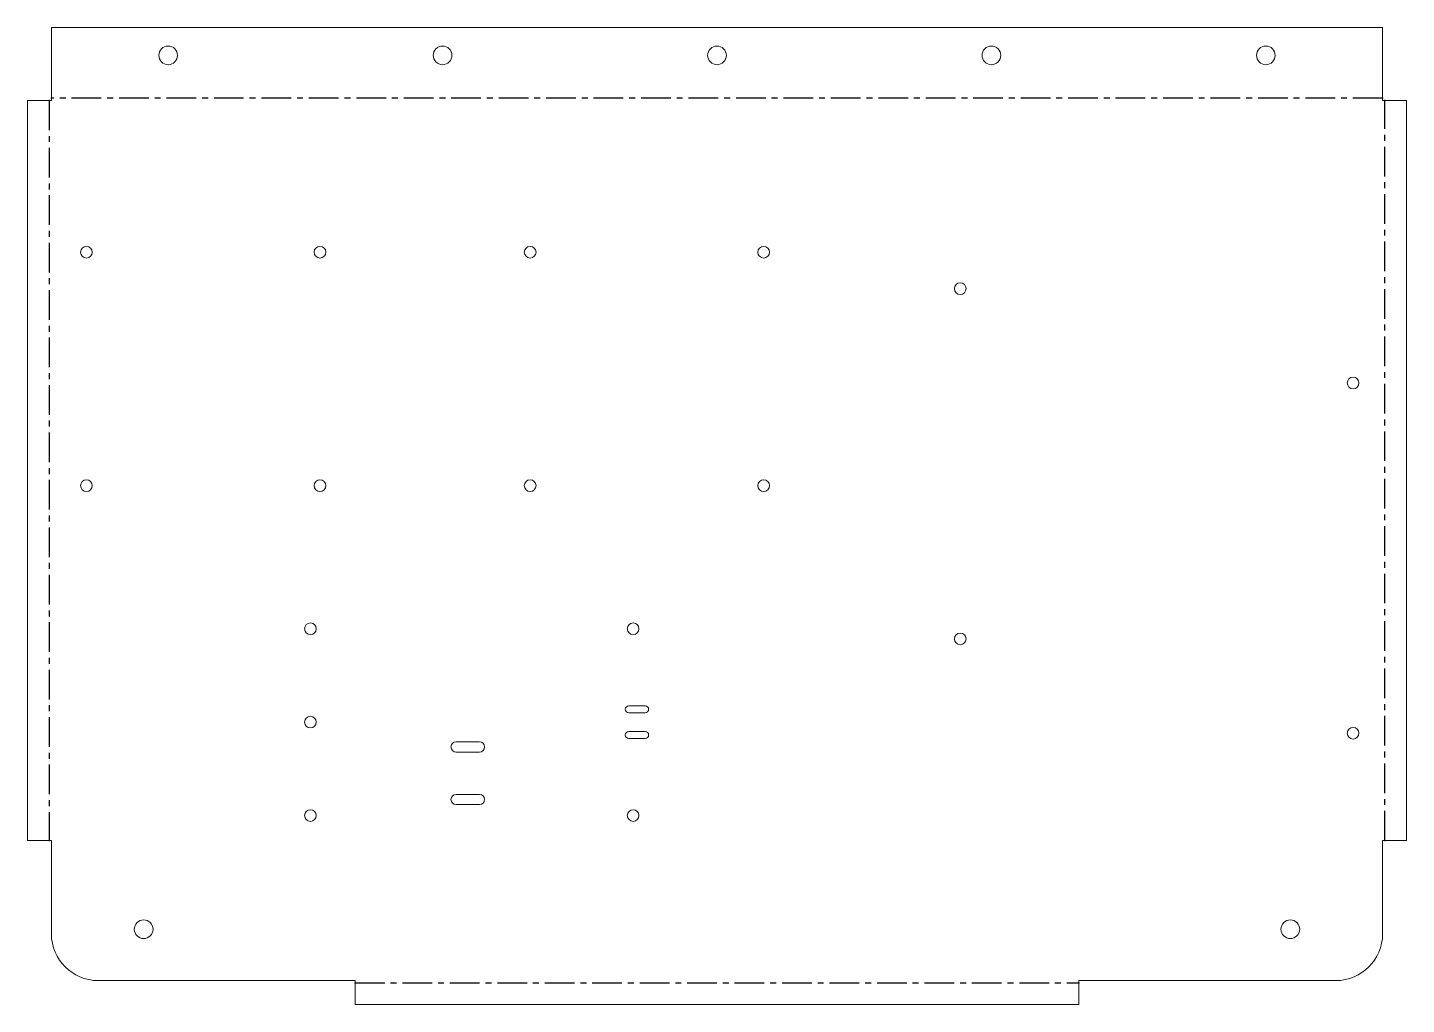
# Model space of a CAD drawing. Header units: millimetres. Extents: x -295 to 295, y -10 to 408.
import ezdxf

# ---------------------------------------------------------------- set-up
doc = ezdxf.new("R2010")
doc.units = ezdxf.units.MM
doc.header["$PDSIZE"] = -1
doc.linetypes.add('CENTERX2', pattern=[20.32, 12.7, -2.54, 2.54, -2.54])

msp = doc.modelspace()

# ---------------------------------------------------------------- linework, layer by layer
at = {"color": 7, "linetype": 'Continuous', "lineweight": 15}
for p, q in [((-285, 408.21), (285, 408.21)), ((-285, 377), (-285, 408.21)), ((285, 408.21), (285, 377)), ((-295.21, 60), (-295.21, 377)), ((-295.21, 377), (-285, 377)), ((285, 377), (295.21, 377)), ((295.21, 377), (295.21, 60)), ((-30.76, 117.71), (-37.76, 117.71)), ((-37.76, 114.71), (-30.76, 114.71)), ((-30.76, 106.71), (-37.76, 106.71)), ((-101.7, 102.28), (-111.7, 102.28)), ((-37.76, 103.71), (-30.76, 103.71)), ((-111.7, 97.88), (-101.7, 97.88)), ((-101.7, 79.78), (-111.7, 79.78)), ((-111.7, 75.38), (-101.7, 75.38)), ((-285, 60), (-295.21, 60)), ((-285, 20), (-285, 60)), ((295.21, 60), (285, 60)), ((285, 20), (285, 60)), ((-265, 0), (-155, 0)), ((-155, -10.21), (-155, 0)), ((155, 0), (155, -10.21)), ((155, 0), (265, 0)), ((155, -10.21), (-155, -10.21))]:
    msp.add_line(p, q, dxfattribs=at)
at = {"color": 7, "linetype": 'CENTERX2'}
for p, q in [((285, 377.97), (-285, 377.97)), ((-285.97, 377), (-285.97, 60)), ((285.97, 60), (285.97, 377)), ((-155, -0.97), (155, -0.97))]:
    msp.add_line(p, q, dxfattribs=at)
at = {"color": 7, "linetype": 'Continuous', "lineweight": 15}
for centre, radius in [((-235, 396.31), 4), ((-117.5, 396.31), 4), ((0, 396.31), 4), ((117.5, 396.31), 4), ((235, 396.31), 4), ((-270, 312), 2.5), ((-170, 312), 2.5), ((-80, 312), 2.5), ((20, 312), 2.5), ((104.16, 296.38), 2.5), ((272.37, 255.97), 2.5), ((-270, 212), 2.5), ((-170, 212), 2.5), ((-80, 212), 2.5), ((20, 212), 2.5), ((-174.1, 150.71), 2.5), ((-35.9, 150.71), 2.5), ((104.16, 146.38), 2.5), ((-174.1, 110.71), 2.5), ((272.37, 105.97), 2.5), ((-174.1, 70.71), 2.5), ((-35.9, 70.71), 2.5), ((-245.5, 22), 4), ((245.5, 22), 4)]:
    msp.add_circle(centre, radius, dxfattribs=at)
for centre, radius, start, end in [((-37.76, 116.21), 1.5, 90, 270), ((-30.76, 116.21), 1.5, 270, 90), ((-37.76, 105.21), 1.5, 90, 270), ((-30.76, 105.21), 1.5, 270, 90), ((-111.7, 100.08), 2.2, 90, 270), ((-101.7, 100.08), 2.2, 270, 90), ((-111.7, 77.58), 2.2, 90, 270), ((-101.7, 77.58), 2.2, 270, 90), ((-265, 20), 20, 180, 270), ((265, 20), 20, 270, 0)]:
    msp.add_arc(centre, radius, start, end, dxfattribs=at)
at = {"color": 7, "linetype": 'Continuous'}
for p in [(-285, 377.97), (285, 377.97), (-285.97, 377), (285.97, 377), (-285.97, 60), (285.97, 60), (-155, -0.97), (155, -0.97)]:
    msp.add_point(p, dxfattribs=at)

doc.saveas('drawing.dxf')
